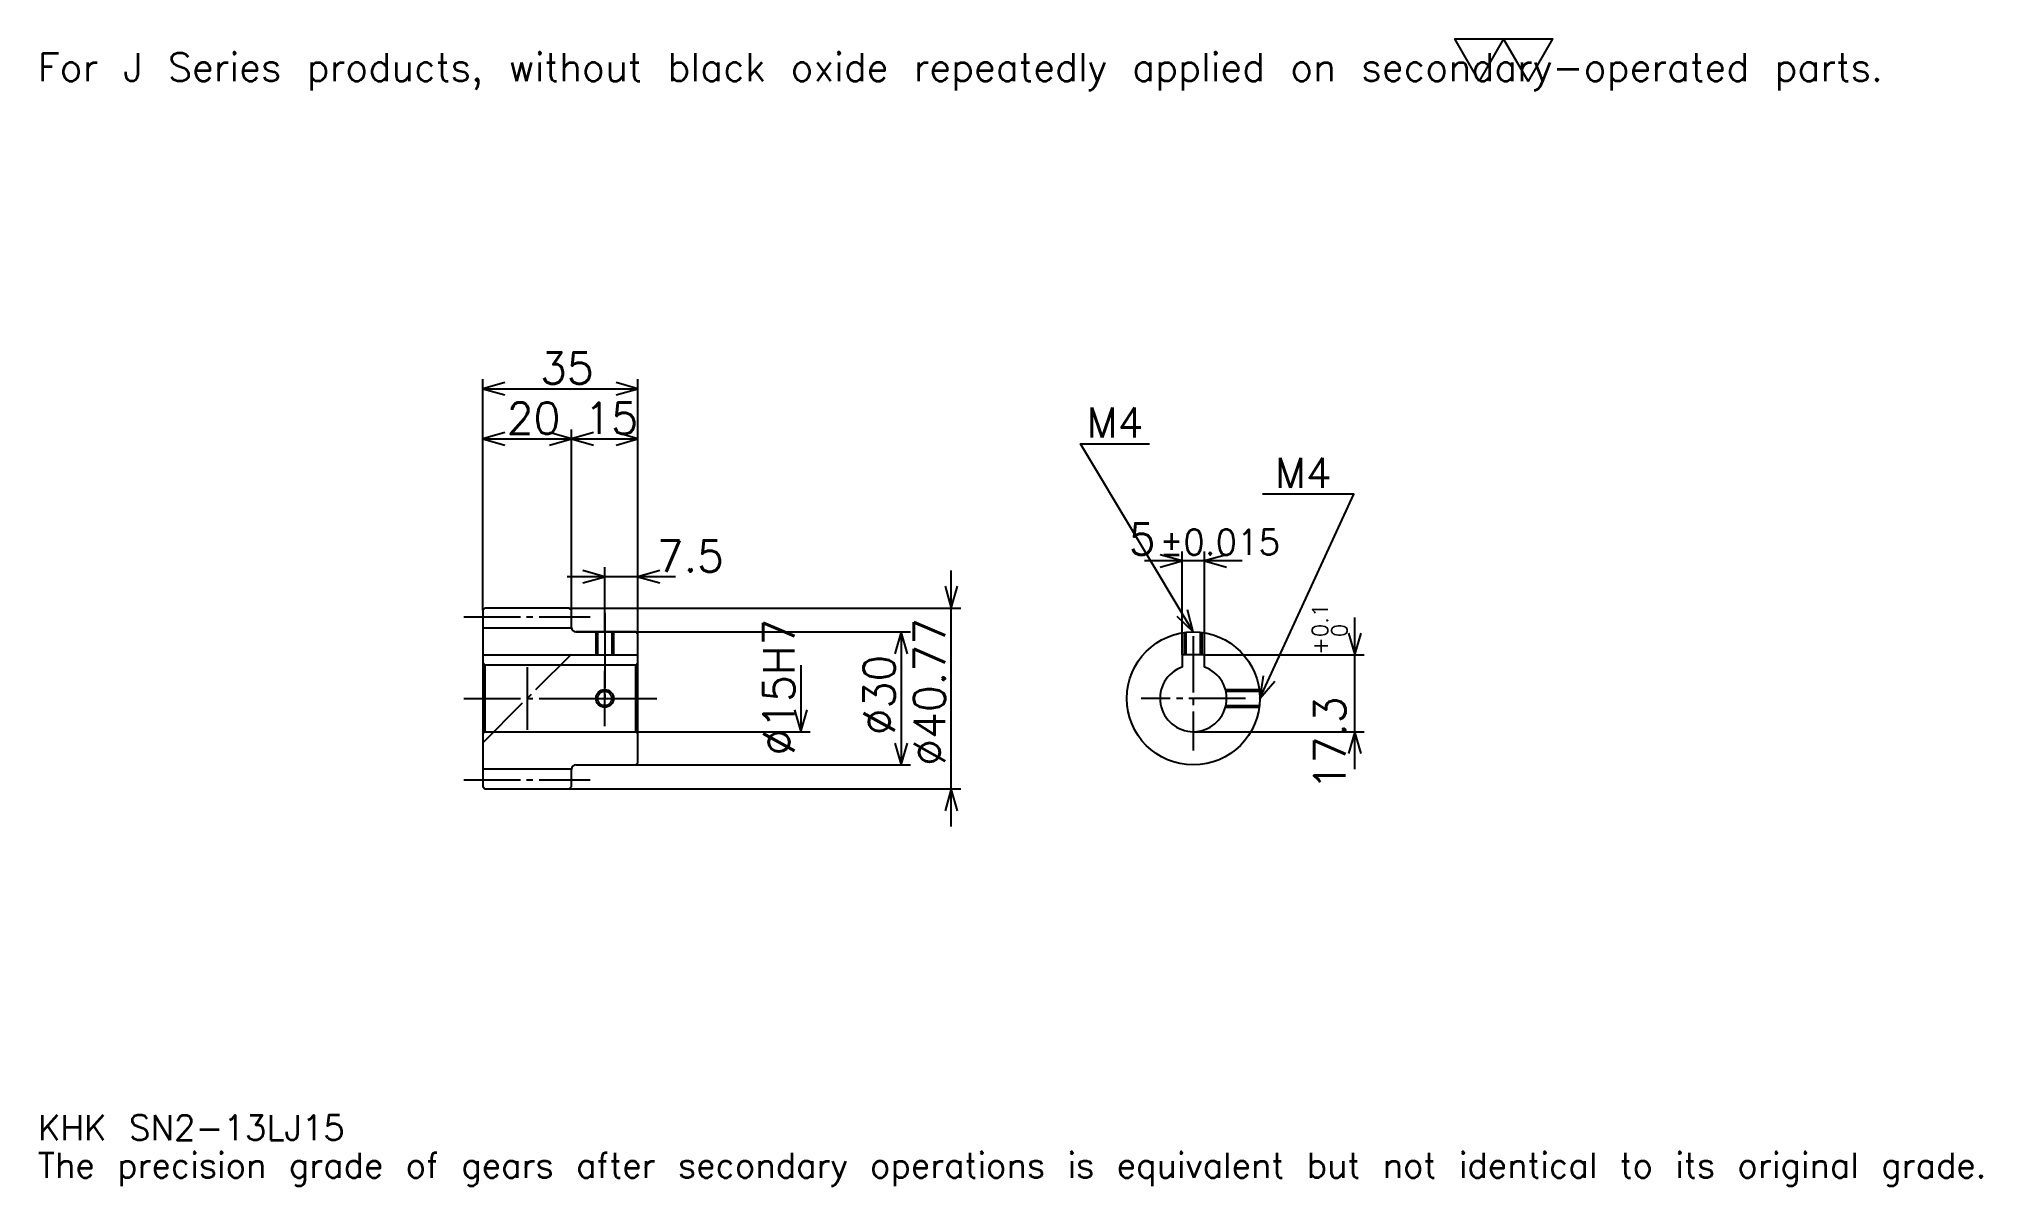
# Model space of a CAD drawing. Extents: x 14 to 453, y 5 to 264.
import ezdxf

# ---------------------------------------------------------------- set-up
doc = ezdxf.new("R2010")
doc.units = 0
doc.linetypes.add('DASHDOT', pattern=[16.95652, 12.717391, -1.413043, 1.413043, -1.413043])
doc.layers.get('0').update_dxf_attribs({"linetype": 'CONTINUOUS'})
doc.layers.add('DASHDOT', color=6, linetype='DASHDOT')
doc.styles.add('KANJI', font='TXT', dxfattribs={"bigfont": 'BIGFONT'})

msp = doc.modelspace()

# ---------------------------------------------------------------- linework, layer by layer
at = {"color": 5}
for p, q in [((114.456528, 135.547821), (114.456528, 187.123901)), ((114.456528, 185.004333), (149.456528, 185.004333)), ((149.456528, 135.547821), (149.456528, 187.123901)), ((134.456528, 135.547821), (134.456528, 175.819565)), ((114.456528, 173.699997), (134.456528, 173.699997)), ((134.456528, 173.699997), (149.456528, 173.699997)), ((141.956528, 135.547821), (141.956528, 144.732605)), ((285.652161, 146.158691), (263.695679, 146.158691)), ((272.17392, 124.963051), (272.17392, 148.278259)), ((277.17392, 124.963051), (277.17392, 148.278259)), ((157.934784, 142.613037), (133.478271, 142.613037)), ((220.108704, 86.300011), (220.108704, 144.026077)), ((114.456528, 135.047821), (114.456528, 135.547821)), ((133.956528, 135.547821), (149.456528, 135.547821)), ((134.456528, 135.047821), (134.456528, 135.547821)), ((141.956528, 130.163055), (141.956528, 135.547821)), ((141.956528, 130.163055), (141.956528, 135.547821)), ((149.456528, 135.547821), (222.228271, 135.547821)), ((149.456528, 129.663055), (149.456528, 135.547821)), ((311.086975, 99.184784), (311.086975, 133.441315)), ((135.456528, 130.163055), (149.456528, 130.163055)), ((149.456528, 130.163055), (210.92392, 130.163055)), ((208.804352, 130.163055), (208.804352, 100.163048)), ((277.17392, 124.963051), (313.206543, 124.963051)), ((186.195663, 122.663048), (186.195663, 107.663048)), ((149.456528, 107.663048), (188.315231, 107.663048)), ((274.67392, 107.663048), (313.206543, 107.663048)), ((135.456528, 100.163048), (149.456528, 100.163048)), ((149.456528, 100.163048), (210.92392, 100.163048)), ((133.956528, 94.778275), (149.456528, 94.778275)), ((149.456528, 94.778275), (222.228271, 94.778275))]:
    msp.add_line(p, q, dxfattribs=at)
at = {"color": 4}
for p, q in [((114.456528, 131.047821), (134.456528, 131.047821)), ((114.456528, 124.963051), (149.456528, 124.963051)), ((148.956528, 122.663048), (149.456528, 123.163048)), ((114.956528, 122.663048), (114.956528, 107.663048)), ((148.956528, 107.663048), (149.456528, 107.163048)), ((114.456528, 99.278275), (134.456528, 99.278275))]:
    msp.add_line(p, q, dxfattribs=at)
at = {"color": 7}
msp.add_line((124.456528, 122.228264), (124.456528, 108.097832), dxfattribs=at)
msp.add_lwpolyline([(339.130432, 254.347824), (333.619568, 263.899994), (355.663025, 263.899994), (350.152161, 254.347824), (344.641296, 263.899994), (339.130432, 254.347824)], dxfattribs=at)
at = {"color": 5}
for points in [[(119.402176, 186.417389), (114.456528, 185.004333), (119.402176, 183.591309)], [(144.51088, 183.591309), (149.456528, 185.004333), (144.51088, 186.417389)], [(119.402176, 175.113037), (114.456528, 173.699997), (119.402176, 172.286957)], [(129.51088, 172.286957), (134.456528, 173.699997), (129.51088, 175.113037)], [(139.402176, 175.113037), (134.456528, 173.699997), (139.402176, 172.286957)], [(144.51088, 172.286957), (149.456528, 173.699997), (144.51088, 175.113037)], [(274.67392, 130.163055), (249.239136, 172.554352), (264.782593, 172.554352)], [(289.67392, 115.163048), (310.869568, 161.25), (290.239136, 161.25)], [(267.228271, 144.745651), (272.17392, 146.158691), (267.228271, 147.571747)], [(282.119568, 147.571747), (277.17392, 146.158691), (282.119568, 144.745651)], [(137.01088, 141.199997), (141.956528, 142.613037), (137.01088, 144.026093)], [(154.402176, 144.026093), (149.456528, 142.613037), (154.402176, 141.199997)], [(218.695663, 140.493469), (220.108704, 135.547821), (221.521744, 140.493469)], [(270.917725, 133.67691), (274.67392, 130.163055), (273.341064, 135.13092)], [(210.217392, 125.217392), (208.804352, 130.163055), (207.391312, 125.217392)], [(309.67392, 129.908707), (311.086975, 124.963051), (312.5, 129.908707)], [(290.456604, 120.246704), (289.67392, 115.163048), (293.02417, 119.065865)], [(184.782623, 112.608704), (186.195663, 107.663048), (187.608704, 112.608704)], [(312.5, 102.7174), (311.086975, 107.663048), (309.67392, 102.7174)], [(207.391312, 105.108704), (208.804352, 100.163048), (210.217392, 105.108704)], [(221.521744, 89.832619), (220.108704, 94.778275), (218.695663, 89.832619)]]:
    msp.add_lwpolyline(points, dxfattribs=at)
at = {"color": 4}
for points in [[(134.456528, 131.163055), (134.456528, 135.047821), (133.956528, 135.547821), (114.956528, 135.547821), (114.456528, 135.047821), (114.456528, 107.163048)], [(135.456528, 100.163048), (148.956528, 100.163048), (149.456528, 100.663048), (149.456528, 129.663055), (148.956528, 130.163055), (135.456528, 130.163055)], [(139.956528, 130.163055), (139.956528, 124.963051)], [(140.336533, 130.163055), (140.336533, 124.963051)], [(143.576523, 130.163055), (143.576523, 124.963051)], [(143.956528, 130.163055), (143.956528, 124.963051)], [(272.67392, 124.963051), (272.67392, 130.029114)], [(273.053925, 124.963051), (273.053925, 130.075317)], [(276.293915, 124.963051), (276.293915, 130.075317)], [(276.67392, 124.963051), (276.67392, 130.029114)], [(114.456528, 107.163048), (114.956528, 107.663048), (148.956528, 107.663048), (148.956528, 122.663048), (114.956528, 122.663048), (114.456528, 123.163048)], [(277.17392, 122.234116), (277.17392, 124.963051), (272.17392, 124.963051), (272.17392, 122.234116)], [(281.902344, 117.163048), (289.539978, 117.163048)], [(281.996887, 116.783051), (289.586182, 116.783051)], [(281.902344, 113.163048), (289.539978, 113.163048)], [(281.996887, 113.543045), (289.586182, 113.543045)], [(114.456528, 107.163048), (114.456528, 95.278275), (114.956528, 94.778275), (133.956528, 94.778275), (134.456528, 95.278275), (134.456528, 99.163048)]]:
    msp.add_lwpolyline(points, dxfattribs=at)
for centre, radius in [((274.67392, 115.163048), 15), ((141.956528, 115.163048), 1.62)]:
    msp.add_circle(centre, radius, dxfattribs=at)
at = {"color": 7}
msp.add_circle((141.956528, 115.163048), 2, dxfattribs=at)
at = {"color": 4}
for centre, radius, start, end in [((135.456528, 131.163055), 1, 180, 270), ((274.67392, 115.163048), 7.5, 109.47122094, 70.52877906), ((135.456528, 99.163048), 1, 90, 180)]:
    msp.add_arc(centre, radius, start, end, dxfattribs=at)
at = {"layer": 'DASHDOT', "color": 7}
for p, q in [((110.2174, 133.547821), (138.695663, 133.547821)), ((141.956528, 130.163055), (141.956528, 115.163048)), ((274.67392, 129.202179), (274.67392, 103.42392)), ((114.456528, 105.163048), (134.456528, 125.163048)), ((110.2174, 115.163048), (153.695663, 115.163048)), ((286.413055, 115.163048), (262.934784, 115.163048)), ((110.2174, 96.778275), (138.695663, 96.778275))]:
    msp.add_line(p, q, dxfattribs=at)
for points in [[(141.956528, 134.402176), (141.956528, 120.723915)], [(141.956528, 108.92392), (141.956528, 121.402176)], [(135.717392, 115.163048), (148.195663, 115.163048)]]:
    msp.add_lwpolyline(points, dxfattribs=at)

# ---------------------------------------------------------------- texts
at = {"color": 7, "style": 'KANJI'}
for s, height, p in [('For J Series products, without black oxide repeatedly applied on secondary-operated parts.', 6.358696, (14.130435, 254.347824)), ('35', 7.065217, (127.364136, 186.134766)), ('20', 7.065217, (119.864136, 174.830429)), ('15', 7.065217, (137.364136, 174.830429)), ('M4', 6.782609, (250.652176, 173.967392)), ('M4', 6.782609, (293.065216, 162.663055)), ('5', 7.065217, (260.089905, 147.571747)), ('7.5', 7.065217, (153.695663, 143.743469)), ('%%p0.015', 5.652174, (267.083618, 147.571747)), ('KHK SN2-13LJ15', 5.652174, (14.130435, 15.543478)), ('The precision grade of gears after secondary operations is equivalent but not identical to its original grade.', 5.652174, (14.130435, 7.065217))]:
    msp.add_text(s, height=height, dxfattribs=at).set_placement(p)
for s, height, p in [('%%c15H7', 7.065217, (184.782623, 102.269028)), ('%%c40.77', 7.065217, (218.695663, 99.972832)), ('0.1', 3.532609, (305.010864, 128.975159)), ('0', 3.532609, (309.391296, 128.975159)), ('+', 3.532609, (305.010864, 125.018639)), ('%%c30', 7.065217, (207.391312, 106.86142)), ('17.3', 7.065217, (308.967407, 94.437584))]:
    msp.add_text(s, height=height, rotation=90, dxfattribs=at).set_placement(p)

doc.saveas('drawing.dxf')
